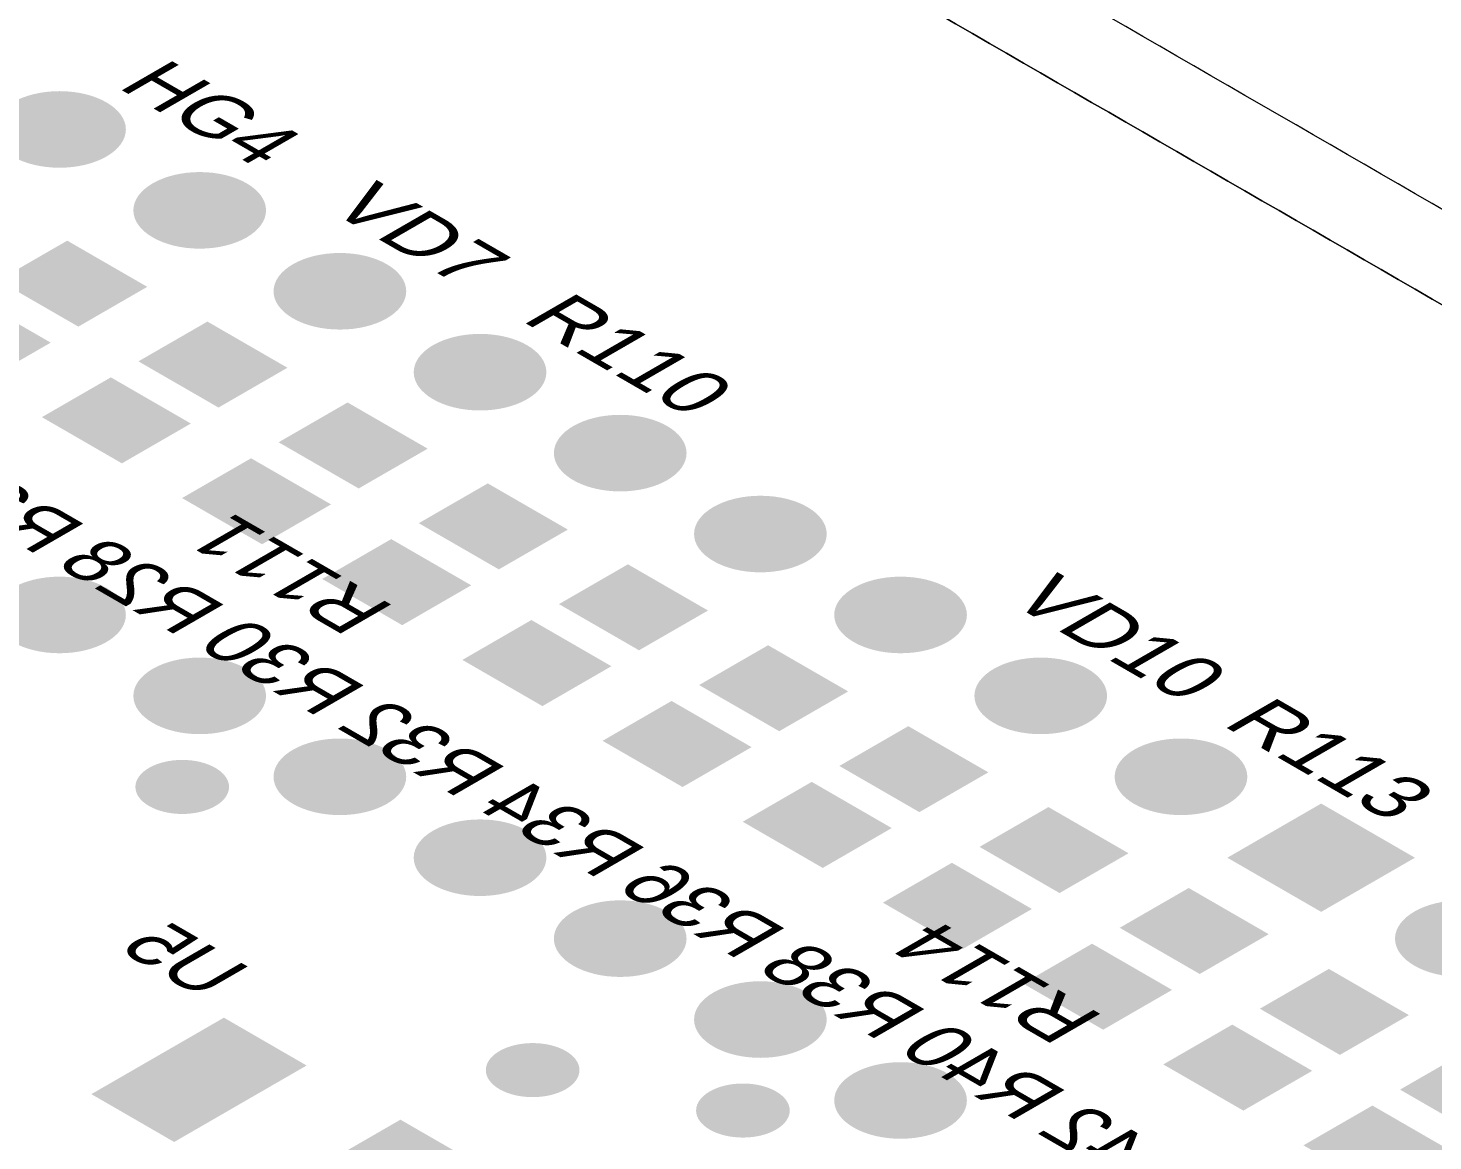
# Model space of a CAD drawing. Header units: millimetres. Extents: x -6 to 177, y -65 to 42.
# Drawn here: x 84.73 to 102.73, y 8.7 to 22.96 of the extents above; entities that cross this region are included whole.
import ezdxf

# ---------------------------------------------------------------- set-up
doc = ezdxf.new("R2010")
doc.units = ezdxf.units.MM
for name, color, linetype, true_color in [('Bottom Layer- Bottom', 7, 'Continuous', 0xffffff), ('Bottom Overlay- Bot Silk', 7, 'Continuous', 0xffffff), ('Bottom Paste- Bot Paste', 7, 'Continuous', 0xffffff), ('Bottom Solder- Bot Mask', 7, 'Continuous', 0xffffff), ('Multi-Layer', 7, 'Continuous', 0xffffff), ('Pad Holes', 7, 'Continuous', 0xffffff), ('Top Layer- Top', 7, 'Continuous', 0xffffff), ('Top Overlay- Top Silk', 7, 'Continuous', 0xffffff), ('Top Paste- Top Paste', 7, 'Continuous', 0xffffff), ('Top Solder- Top Mask', 7, 'Continuous', 0xffffff), ('Via Holes', 7, 'Continuous', 0xffffff)]:
    doc.layers.add(name, color=color, linetype=linetype, true_color=true_color)
doc.styles.add('Arial', font='')
doc.styles.get('Arial').set_extended_font_data('Arial')

# ---------------------------------------------------------------- blocks, each defined once
blk = doc.blocks.new('RES_0805_2012_B_161')
at = {"layer": 'Bottom Layer- Bottom', "linetype": 'Continuous', "lineweight": 18}
for points in [[(85.373, 19.173), (84.418, 19.725), (85.231, 20.194), (86.186, 19.643)], [(84.135, 18.459), (83.181, 19.01), (83.994, 19.48), (84.948, 18.928)]]:
    blk.add_hatch(color=7, dxfattribs=at).paths.add_polyline_path(points, flags=0)
at = {"layer": 'Bottom Paste- Bot Paste', "linetype": 'Continuous', "lineweight": 18}
for points in [[(85.373, 19.173), (84.418, 19.725), (85.231, 20.194), (86.186, 19.643)], [(84.135, 18.459), (83.181, 19.01), (83.994, 19.48), (84.948, 18.928)]]:
    blk.add_hatch(color=7, dxfattribs=at).paths.add_polyline_path(points, flags=0)
at = {"layer": 'Bottom Solder- Bot Mask', "linetype": 'Continuous', "lineweight": 18}
for points in [[(85.373, 19.133), (84.347, 19.725), (85.231, 20.235), (86.256, 19.643)], [(84.135, 18.418), (83.11, 19.01), (83.994, 19.52), (85.019, 18.928)]]:
    blk.add_hatch(color=7, dxfattribs=at).paths.add_polyline_path(points, flags=0)
blk = doc.blocks.new('RES_0805_2012_B_160')
at = {"layer": 'Bottom Layer- Bottom', "linetype": 'Continuous', "lineweight": 18}
for points in [[(90.761, 16.063), (89.806, 16.614), (90.619, 17.083), (91.574, 16.532)], [(89.523, 15.348), (88.569, 15.899), (89.382, 16.369), (90.336, 15.818)]]:
    blk.add_hatch(color=7, dxfattribs=at).paths.add_polyline_path(points, flags=0)
at = {"layer": 'Bottom Paste- Bot Paste', "linetype": 'Continuous', "lineweight": 18}
for points in [[(90.761, 16.063), (89.806, 16.614), (90.619, 17.083), (91.574, 16.532)], [(89.523, 15.348), (88.569, 15.899), (89.382, 16.369), (90.336, 15.818)]]:
    blk.add_hatch(color=7, dxfattribs=at).paths.add_polyline_path(points, flags=0)
at = {"layer": 'Bottom Solder- Bot Mask', "linetype": 'Continuous', "lineweight": 18}
for points in [[(90.761, 16.022), (89.735, 16.614), (90.619, 17.124), (91.645, 16.532)], [(89.523, 15.307), (88.498, 15.899), (89.382, 16.41), (90.407, 15.818)]]:
    blk.add_hatch(color=7, dxfattribs=at).paths.add_polyline_path(points, flags=0)
blk = doc.blocks.new('RES_0805_2012_B_159')
at = {"layer": 'Bottom Layer- Bottom', "linetype": 'Continuous', "lineweight": 18}
for points in [[(96.149, 12.952), (95.194, 13.503), (96.007, 13.972), (96.962, 13.421)], [(94.911, 12.237), (93.957, 12.788), (94.77, 13.258), (95.725, 12.707)]]:
    blk.add_hatch(color=7, dxfattribs=at).paths.add_polyline_path(points, flags=0)
at = {"layer": 'Bottom Paste- Bot Paste', "linetype": 'Continuous', "lineweight": 18}
for points in [[(96.149, 12.952), (95.194, 13.503), (96.007, 13.972), (96.962, 13.421)], [(94.911, 12.237), (93.957, 12.788), (94.77, 13.258), (95.725, 12.707)]]:
    blk.add_hatch(color=7, dxfattribs=at).paths.add_polyline_path(points, flags=0)
at = {"layer": 'Bottom Solder- Bot Mask', "linetype": 'Continuous', "lineweight": 18}
for points in [[(96.149, 12.911), (95.124, 13.503), (96.007, 14.013), (97.033, 13.421)], [(94.911, 12.196), (93.886, 12.788), (94.77, 13.299), (95.795, 12.707)]]:
    blk.add_hatch(color=7, dxfattribs=at).paths.add_polyline_path(points, flags=0)
blk = doc.blocks.new('RES_0805_2012_B_158')
at = {"layer": 'Bottom Layer- Bottom', "linetype": 'Continuous', "lineweight": 18}
for points in [[(103.333, 8.804), (102.378, 9.355), (103.192, 9.824), (104.146, 9.273)], [(102.096, 8.089), (101.141, 8.641), (101.954, 9.11), (102.909, 8.559)]]:
    blk.add_hatch(color=7, dxfattribs=at).paths.add_polyline_path(points, flags=0)
at = {"layer": 'Bottom Paste- Bot Paste', "linetype": 'Continuous', "lineweight": 18}
for points in [[(103.333, 8.804), (102.378, 9.355), (103.192, 9.824), (104.146, 9.273)], [(102.096, 8.089), (101.141, 8.641), (101.954, 9.11), (102.909, 8.559)]]:
    blk.add_hatch(color=7, dxfattribs=at).paths.add_polyline_path(points, flags=0)
at = {"layer": 'Bottom Solder- Bot Mask', "linetype": 'Continuous', "lineweight": 18}
for points in [[(103.333, 8.763), (102.308, 9.355), (103.192, 9.865), (104.217, 9.273)], [(102.096, 8.049), (101.07, 8.641), (101.954, 9.151), (102.979, 8.559)]]:
    blk.add_hatch(color=7, dxfattribs=at).paths.add_polyline_path(points, flags=0)
blk = doc.blocks.new('RES_0805_2012_B_157')
at = {"layer": 'Bottom Layer- Bottom', "linetype": 'Continuous', "lineweight": 18}
for points in [[(101.537, 9.841), (100.582, 10.392), (101.396, 10.861), (102.35, 10.31)], [(100.3, 9.126), (99.345, 9.678), (100.158, 10.147), (101.113, 9.596)]]:
    blk.add_hatch(color=7, dxfattribs=at).paths.add_polyline_path(points, flags=0)
at = {"layer": 'Bottom Paste- Bot Paste', "linetype": 'Continuous', "lineweight": 18}
for points in [[(101.537, 9.841), (100.582, 10.392), (101.396, 10.861), (102.35, 10.31)], [(100.3, 9.126), (99.345, 9.678), (100.158, 10.147), (101.113, 9.596)]]:
    blk.add_hatch(color=7, dxfattribs=at).paths.add_polyline_path(points, flags=0)
at = {"layer": 'Bottom Solder- Bot Mask', "linetype": 'Continuous', "lineweight": 18}
for points in [[(101.537, 9.8), (100.512, 10.392), (101.396, 10.902), (102.421, 10.31)], [(100.3, 9.086), (99.274, 9.678), (100.158, 10.188), (101.183, 9.596)]]:
    blk.add_hatch(color=7, dxfattribs=at).paths.add_polyline_path(points, flags=0)
blk = doc.blocks.new('RES_0805_2012_B_156')
at = {"layer": 'Bottom Layer- Bottom', "linetype": 'Continuous', "lineweight": 18}
for points in [[(92.557, 15.026), (91.602, 15.577), (92.415, 16.046), (93.37, 15.495)], [(91.319, 14.311), (90.365, 14.862), (91.178, 15.332), (92.132, 14.781)]]:
    blk.add_hatch(color=7, dxfattribs=at).paths.add_polyline_path(points, flags=0)
at = {"layer": 'Bottom Paste- Bot Paste', "linetype": 'Continuous', "lineweight": 18}
for points in [[(92.557, 15.026), (91.602, 15.577), (92.415, 16.046), (93.37, 15.495)], [(91.319, 14.311), (90.365, 14.862), (91.178, 15.332), (92.132, 14.781)]]:
    blk.add_hatch(color=7, dxfattribs=at).paths.add_polyline_path(points, flags=0)
at = {"layer": 'Bottom Solder- Bot Mask', "linetype": 'Continuous', "lineweight": 18}
for points in [[(92.557, 14.985), (91.531, 15.577), (92.415, 16.087), (93.441, 15.495)], [(91.319, 14.27), (90.294, 14.862), (91.178, 15.373), (92.203, 14.781)]]:
    blk.add_hatch(color=7, dxfattribs=at).paths.add_polyline_path(points, flags=0)
blk = doc.blocks.new('RES_0805_2012_B_155')
at = {"layer": 'Bottom Layer- Bottom', "linetype": 'Continuous', "lineweight": 18}
for points in [[(87.169, 18.136), (86.214, 18.688), (87.027, 19.157), (87.982, 18.606)], [(85.931, 17.422), (84.977, 17.973), (85.79, 18.443), (86.744, 17.891)]]:
    blk.add_hatch(color=7, dxfattribs=at).paths.add_polyline_path(points, flags=0)
at = {"layer": 'Bottom Paste- Bot Paste', "linetype": 'Continuous', "lineweight": 18}
for points in [[(87.169, 18.136), (86.214, 18.688), (87.027, 19.157), (87.982, 18.606)], [(85.931, 17.422), (84.977, 17.973), (85.79, 18.443), (86.744, 17.891)]]:
    blk.add_hatch(color=7, dxfattribs=at).paths.add_polyline_path(points, flags=0)
at = {"layer": 'Bottom Solder- Bot Mask', "linetype": 'Continuous', "lineweight": 18}
for points in [[(87.169, 18.096), (86.143, 18.688), (87.027, 19.198), (88.052, 18.606)], [(85.931, 17.381), (84.906, 17.973), (85.79, 18.483), (86.815, 17.891)]]:
    blk.add_hatch(color=7, dxfattribs=at).paths.add_polyline_path(points, flags=0)
blk = doc.blocks.new('RES_0805_2012_B_154')
at = {"layer": 'Bottom Layer- Bottom', "linetype": 'Continuous', "lineweight": 18}
for points in [[(97.945, 11.915), (96.99, 12.466), (97.803, 12.935), (98.758, 12.384)], [(96.707, 11.2), (95.753, 11.751), (96.566, 12.221), (97.521, 11.67)]]:
    blk.add_hatch(color=7, dxfattribs=at).paths.add_polyline_path(points, flags=0)
at = {"layer": 'Bottom Paste- Bot Paste', "linetype": 'Continuous', "lineweight": 18}
for points in [[(97.945, 11.915), (96.99, 12.466), (97.803, 12.935), (98.758, 12.384)], [(96.707, 11.2), (95.753, 11.751), (96.566, 12.221), (97.521, 11.67)]]:
    blk.add_hatch(color=7, dxfattribs=at).paths.add_polyline_path(points, flags=0)
at = {"layer": 'Bottom Solder- Bot Mask', "linetype": 'Continuous', "lineweight": 18}
for points in [[(97.945, 11.874), (96.92, 12.466), (97.803, 12.976), (98.829, 12.384)], [(96.707, 11.159), (95.682, 11.751), (96.566, 12.262), (97.591, 11.67)]]:
    blk.add_hatch(color=7, dxfattribs=at).paths.add_polyline_path(points, flags=0)
blk = doc.blocks.new('RES_0805_2012_B_297')
at = {"layer": 'Bottom Layer- Bottom', "linetype": 'Continuous', "lineweight": 18}
for points in [[(88.965, 17.099), (88.01, 17.651), (88.823, 18.12), (89.778, 17.569)], [(87.727, 16.385), (86.773, 16.936), (87.586, 17.406), (88.54, 16.855)]]:
    blk.add_hatch(color=7, dxfattribs=at).paths.add_polyline_path(points, flags=0)
at = {"layer": 'Bottom Paste- Bot Paste', "linetype": 'Continuous', "lineweight": 18}
for points in [[(88.965, 17.099), (88.01, 17.651), (88.823, 18.12), (89.778, 17.569)], [(87.727, 16.385), (86.773, 16.936), (87.586, 17.406), (88.54, 16.855)]]:
    blk.add_hatch(color=7, dxfattribs=at).paths.add_polyline_path(points, flags=0)
at = {"layer": 'Bottom Solder- Bot Mask', "linetype": 'Continuous', "lineweight": 18}
for points in [[(88.965, 17.059), (87.939, 17.651), (88.823, 18.161), (89.849, 17.569)], [(87.727, 16.344), (86.702, 16.936), (87.586, 17.446), (88.611, 16.855)]]:
    blk.add_hatch(color=7, dxfattribs=at).paths.add_polyline_path(points, flags=0)
blk = doc.blocks.new('RES_0805_2012_B_294')
at = {"layer": 'Bottom Layer- Bottom', "linetype": 'Continuous', "lineweight": 18}
for points in [[(94.353, 13.989), (93.398, 14.54), (94.211, 15.009), (95.166, 14.458)], [(93.115, 13.274), (92.161, 13.825), (92.974, 14.295), (93.929, 13.744)]]:
    blk.add_hatch(color=7, dxfattribs=at).paths.add_polyline_path(points, flags=0)
at = {"layer": 'Bottom Paste- Bot Paste', "linetype": 'Continuous', "lineweight": 18}
for points in [[(94.353, 13.989), (93.398, 14.54), (94.211, 15.009), (95.166, 14.458)], [(93.115, 13.274), (92.161, 13.825), (92.974, 14.295), (93.929, 13.744)]]:
    blk.add_hatch(color=7, dxfattribs=at).paths.add_polyline_path(points, flags=0)
at = {"layer": 'Bottom Solder- Bot Mask', "linetype": 'Continuous', "lineweight": 18}
for points in [[(94.353, 13.948), (93.327, 14.54), (94.211, 15.05), (95.237, 14.458)], [(93.115, 13.233), (92.09, 13.825), (92.974, 14.336), (93.999, 13.744)]]:
    blk.add_hatch(color=7, dxfattribs=at).paths.add_polyline_path(points, flags=0)
blk = doc.blocks.new('RES_0805_2012_B_291')
at = {"layer": 'Bottom Layer- Bottom', "linetype": 'Continuous', "lineweight": 18}
for points in [[(99.741, 10.878), (98.786, 11.429), (99.6, 11.898), (100.554, 11.347)], [(98.504, 10.163), (97.549, 10.714), (98.362, 11.184), (99.317, 10.633)]]:
    blk.add_hatch(color=7, dxfattribs=at).paths.add_polyline_path(points, flags=0)
at = {"layer": 'Bottom Paste- Bot Paste', "linetype": 'Continuous', "lineweight": 18}
for points in [[(99.741, 10.878), (98.786, 11.429), (99.6, 11.898), (100.554, 11.347)], [(98.504, 10.163), (97.549, 10.714), (98.362, 11.184), (99.317, 10.633)]]:
    blk.add_hatch(color=7, dxfattribs=at).paths.add_polyline_path(points, flags=0)
at = {"layer": 'Bottom Solder- Bot Mask', "linetype": 'Continuous', "lineweight": 18}
for points in [[(99.741, 10.837), (98.716, 11.429), (99.6, 11.939), (100.625, 11.347)], [(98.504, 10.123), (97.478, 10.714), (98.362, 11.225), (99.387, 10.633)]]:
    blk.add_hatch(color=7, dxfattribs=at).paths.add_polyline_path(points, flags=0)
blk = doc.blocks.new('LED3528_49')
at = {"layer": 'Top Layer- Top', "linetype": 'Continuous', "lineweight": 18}
for points in [[(88.227, 9.664), (86.601, 8.725), (85.611, 9.297), (87.238, 10.236)], [(87.874, 7.99), (89.5, 8.929), (90.49, 8.358), (88.864, 7.419)]]:
    blk.add_hatch(color=7, dxfattribs=at).paths.add_polyline_path(points, flags=0)
at = {"layer": 'Top Paste- Top Paste', "linetype": 'Continuous', "lineweight": 18}
for points in [[(88.227, 9.664), (86.601, 8.725), (85.611, 9.297), (87.238, 10.236)], [(87.874, 7.99), (89.5, 8.929), (90.49, 8.358), (88.864, 7.419)]]:
    blk.add_hatch(color=7, dxfattribs=at).paths.add_polyline_path(points, flags=0)
at = {"layer": 'Top Solder- Top Mask', "linetype": 'Continuous', "lineweight": 18}
for points in [[(88.298, 9.664), (86.601, 8.684), (85.54, 9.297), (87.238, 10.277)], [(87.803, 7.99), (89.5, 8.97), (90.561, 8.358), (88.864, 7.378)]]:
    blk.add_hatch(color=7, dxfattribs=at).paths.add_polyline_path(points, flags=0)
blk = doc.blocks.new('DC_10_22')
at = {"layer": 'Bottom Layer- Bottom', "linetype": 'Continuous', "lineweight": 18}
h = blk.add_hatch(color=7, dxfattribs=at)
edge = h.paths.add_edge_path(flags=0)
edge.add_ellipse((85.132, 21.66), major_axis=(-0.8, 0), ratio=0.57735, start_angle=0, end_angle=360)
h = blk.add_hatch(color=7, dxfattribs=at)
edge = h.paths.add_edge_path(flags=0)
edge.add_ellipse((86.928, 20.623), major_axis=(-0.8, 0), ratio=0.57735, start_angle=0, end_angle=360)
h = blk.add_hatch(color=7, dxfattribs=at)
edge = h.paths.add_edge_path(flags=0)
edge.add_ellipse((88.724, 19.586), major_axis=(-0.8, 0), ratio=0.57735, start_angle=0, end_angle=360)
h = blk.add_hatch(color=7, dxfattribs=at)
edge = h.paths.add_edge_path(flags=0)
edge.add_ellipse((90.52, 18.549), major_axis=(-0.8, 0), ratio=0.57735, start_angle=0, end_angle=360)
h = blk.add_hatch(color=7, dxfattribs=at)
edge = h.paths.add_edge_path(flags=0)
edge.add_ellipse((92.316, 17.512), major_axis=(-0.8, 0), ratio=0.57735, start_angle=0, end_angle=360)
h = blk.add_hatch(color=7, dxfattribs=at)
edge = h.paths.add_edge_path(flags=0)
edge.add_ellipse((94.112, 16.475), major_axis=(-0.8, 0), ratio=0.57735, start_angle=0, end_angle=360)
h = blk.add_hatch(color=7, dxfattribs=at)
edge = h.paths.add_edge_path(flags=0)
edge.add_ellipse((85.132, 15.438), major_axis=(-0.8, 0), ratio=0.57735, start_angle=0, end_angle=360)
h = blk.add_hatch(color=7, dxfattribs=at)
edge = h.paths.add_edge_path(flags=0)
edge.add_ellipse((95.908, 15.438), major_axis=(-0.8, 0), ratio=0.57735, start_angle=0, end_angle=360)
h = blk.add_hatch(color=7, dxfattribs=at)
edge = h.paths.add_edge_path(flags=0)
edge.add_ellipse((86.928, 14.401), major_axis=(-0.8, 0), ratio=0.57735, start_angle=0, end_angle=360)
h = blk.add_hatch(color=7, dxfattribs=at)
edge = h.paths.add_edge_path(flags=0)
edge.add_ellipse((97.704, 14.401), major_axis=(-0.8, 0), ratio=0.57735, start_angle=0, end_angle=360)
h = blk.add_hatch(color=7, dxfattribs=at)
edge = h.paths.add_edge_path(flags=0)
edge.add_ellipse((88.724, 13.364), major_axis=(-0.8, 0), ratio=0.57735, start_angle=0, end_angle=360)
h = blk.add_hatch(color=7, dxfattribs=at)
edge = h.paths.add_edge_path(flags=0)
edge.add_ellipse((99.501, 13.364), major_axis=(-0.8, 0), ratio=0.57735, start_angle=0, end_angle=360)
blk.add_hatch(color=7, dxfattribs=at).paths.add_polyline_path([(101.297, 11.674), (100.165, 12.327), (101.297, 12.98), (102.428, 12.327)], flags=0)
h = blk.add_hatch(color=7, dxfattribs=at)
edge = h.paths.add_edge_path(flags=0)
edge.add_ellipse((90.52, 12.327), major_axis=(-0.8, 0), ratio=0.57735, start_angle=0, end_angle=360)
h = blk.add_hatch(color=7, dxfattribs=at)
edge = h.paths.add_edge_path(flags=0)
edge.add_ellipse((92.316, 11.29), major_axis=(-0.8, 0), ratio=0.57735, start_angle=0, end_angle=360)
h = blk.add_hatch(color=7, dxfattribs=at)
edge = h.paths.add_edge_path(flags=0)
edge.add_ellipse((94.112, 10.253), major_axis=(-0.8, 0), ratio=0.57735, start_angle=0, end_angle=360)
h = blk.add_hatch(color=7, dxfattribs=at)
edge = h.paths.add_edge_path(flags=0)
edge.add_ellipse((95.908, 9.216), major_axis=(-0.8, 0), ratio=0.57735, start_angle=0, end_angle=360)
at = {"layer": 'Bottom Solder- Bot Mask', "linetype": 'Continuous', "lineweight": 18}
h = blk.add_hatch(color=7, dxfattribs=at)
edge = h.paths.add_edge_path(flags=0)
edge.add_ellipse((85.132, 21.66), major_axis=(-0.85, 0), ratio=0.57735, start_angle=0, end_angle=360)
h = blk.add_hatch(color=7, dxfattribs=at)
edge = h.paths.add_edge_path(flags=0)
edge.add_ellipse((86.928, 20.623), major_axis=(-0.85, 0), ratio=0.57735, start_angle=0, end_angle=360)
h = blk.add_hatch(color=7, dxfattribs=at)
edge = h.paths.add_edge_path(flags=0)
edge.add_ellipse((88.724, 19.586), major_axis=(-0.85, 0), ratio=0.57735, start_angle=0, end_angle=360)
h = blk.add_hatch(color=7, dxfattribs=at)
edge = h.paths.add_edge_path(flags=0)
edge.add_ellipse((90.52, 18.549), major_axis=(-0.85, 0), ratio=0.57735, start_angle=0, end_angle=360)
h = blk.add_hatch(color=7, dxfattribs=at)
edge = h.paths.add_edge_path(flags=0)
edge.add_ellipse((92.316, 17.512), major_axis=(-0.85, 0), ratio=0.57735, start_angle=0, end_angle=360)
h = blk.add_hatch(color=7, dxfattribs=at)
edge = h.paths.add_edge_path(flags=0)
edge.add_ellipse((94.112, 16.475), major_axis=(-0.85, 0), ratio=0.57735, start_angle=0, end_angle=360)
h = blk.add_hatch(color=7, dxfattribs=at)
edge = h.paths.add_edge_path(flags=0)
edge.add_ellipse((85.132, 15.438), major_axis=(-0.85, 0), ratio=0.57735, start_angle=0, end_angle=360)
h = blk.add_hatch(color=7, dxfattribs=at)
edge = h.paths.add_edge_path(flags=0)
edge.add_ellipse((95.908, 15.438), major_axis=(-0.85, 0), ratio=0.57735, start_angle=0, end_angle=360)
h = blk.add_hatch(color=7, dxfattribs=at)
edge = h.paths.add_edge_path(flags=0)
edge.add_ellipse((86.928, 14.401), major_axis=(-0.85, 0), ratio=0.57735, start_angle=0, end_angle=360)
h = blk.add_hatch(color=7, dxfattribs=at)
edge = h.paths.add_edge_path(flags=0)
edge.add_ellipse((97.704, 14.401), major_axis=(-0.85, 0), ratio=0.57735, start_angle=0, end_angle=360)
h = blk.add_hatch(color=7, dxfattribs=at)
edge = h.paths.add_edge_path(flags=0)
edge.add_ellipse((88.724, 13.364), major_axis=(-0.85, 0), ratio=0.57735, start_angle=0, end_angle=360)
h = blk.add_hatch(color=7, dxfattribs=at)
edge = h.paths.add_edge_path(flags=0)
edge.add_ellipse((99.501, 13.364), major_axis=(-0.85, 0), ratio=0.57735, start_angle=0, end_angle=360)
blk.add_hatch(color=7, dxfattribs=at).paths.add_polyline_path([(101.297, 11.633), (100.095, 12.327), (101.297, 13.021), (102.499, 12.327)], flags=0)
h = blk.add_hatch(color=7, dxfattribs=at)
edge = h.paths.add_edge_path(flags=0)
edge.add_ellipse((90.52, 12.327), major_axis=(-0.85, 0), ratio=0.57735, start_angle=0, end_angle=360)
h = blk.add_hatch(color=7, dxfattribs=at)
edge = h.paths.add_edge_path(flags=0)
edge.add_ellipse((92.316, 11.29), major_axis=(-0.85, 0), ratio=0.57735, start_angle=0, end_angle=360)
h = blk.add_hatch(color=7, dxfattribs=at)
edge = h.paths.add_edge_path(flags=0)
edge.add_ellipse((94.112, 10.253), major_axis=(-0.85, 0), ratio=0.57735, start_angle=0, end_angle=360)
h = blk.add_hatch(color=7, dxfattribs=at)
edge = h.paths.add_edge_path(flags=0)
edge.add_ellipse((95.908, 9.216), major_axis=(-0.85, 0), ratio=0.57735, start_angle=0, end_angle=360)
at = {"layer": 'Multi-Layer', "linetype": 'Continuous', "lineweight": 18}
h = blk.add_hatch(color=9, dxfattribs=at)
edge = h.paths.add_edge_path(flags=0)
edge.add_ellipse((85.132, 21.66), major_axis=(-0.8, 0), ratio=0.57735, start_angle=0, end_angle=360)
h = blk.add_hatch(color=9, dxfattribs=at)
edge = h.paths.add_edge_path(flags=0)
edge.add_ellipse((86.928, 20.623), major_axis=(-0.8, 0), ratio=0.57735, start_angle=0, end_angle=360)
h = blk.add_hatch(color=9, dxfattribs=at)
edge = h.paths.add_edge_path(flags=0)
edge.add_ellipse((88.724, 19.586), major_axis=(-0.8, 0), ratio=0.57735, start_angle=0, end_angle=360)
h = blk.add_hatch(color=9, dxfattribs=at)
edge = h.paths.add_edge_path(flags=0)
edge.add_ellipse((90.52, 18.549), major_axis=(-0.8, 0), ratio=0.57735, start_angle=0, end_angle=360)
h = blk.add_hatch(color=9, dxfattribs=at)
edge = h.paths.add_edge_path(flags=0)
edge.add_ellipse((92.316, 17.512), major_axis=(-0.8, 0), ratio=0.57735, start_angle=0, end_angle=360)
h = blk.add_hatch(color=9, dxfattribs=at)
edge = h.paths.add_edge_path(flags=0)
edge.add_ellipse((94.112, 16.475), major_axis=(-0.8, 0), ratio=0.57735, start_angle=0, end_angle=360)
h = blk.add_hatch(color=9, dxfattribs=at)
edge = h.paths.add_edge_path(flags=0)
edge.add_ellipse((85.132, 15.438), major_axis=(-0.8, 0), ratio=0.57735, start_angle=0, end_angle=360)
h = blk.add_hatch(color=9, dxfattribs=at)
edge = h.paths.add_edge_path(flags=0)
edge.add_ellipse((95.908, 15.438), major_axis=(-0.8, 0), ratio=0.57735, start_angle=0, end_angle=360)
h = blk.add_hatch(color=9, dxfattribs=at)
edge = h.paths.add_edge_path(flags=0)
edge.add_ellipse((86.928, 14.401), major_axis=(-0.8, 0), ratio=0.57735, start_angle=0, end_angle=360)
h = blk.add_hatch(color=9, dxfattribs=at)
edge = h.paths.add_edge_path(flags=0)
edge.add_ellipse((97.704, 14.401), major_axis=(-0.8, 0), ratio=0.57735, start_angle=0, end_angle=360)
h = blk.add_hatch(color=9, dxfattribs=at)
edge = h.paths.add_edge_path(flags=0)
edge.add_ellipse((88.724, 13.364), major_axis=(-0.8, 0), ratio=0.57735, start_angle=0, end_angle=360)
h = blk.add_hatch(color=9, dxfattribs=at)
edge = h.paths.add_edge_path(flags=0)
edge.add_ellipse((99.501, 13.364), major_axis=(-0.8, 0), ratio=0.57735, start_angle=0, end_angle=360)
blk.add_hatch(color=9, dxfattribs=at).paths.add_polyline_path([(101.297, 11.674), (100.165, 12.327), (101.297, 12.98), (102.428, 12.327)], flags=0)
h = blk.add_hatch(color=9, dxfattribs=at)
edge = h.paths.add_edge_path(flags=0)
edge.add_ellipse((90.52, 12.327), major_axis=(-0.8, 0), ratio=0.57735, start_angle=0, end_angle=360)
h = blk.add_hatch(color=9, dxfattribs=at)
edge = h.paths.add_edge_path(flags=0)
edge.add_ellipse((92.316, 11.29), major_axis=(-0.8, 0), ratio=0.57735, start_angle=0, end_angle=360)
h = blk.add_hatch(color=9, dxfattribs=at)
edge = h.paths.add_edge_path(flags=0)
edge.add_ellipse((94.112, 10.253), major_axis=(-0.8, 0), ratio=0.57735, start_angle=0, end_angle=360)
h = blk.add_hatch(color=9, dxfattribs=at)
edge = h.paths.add_edge_path(flags=0)
edge.add_ellipse((95.908, 9.216), major_axis=(-0.8, 0), ratio=0.57735, start_angle=0, end_angle=360)
at = {"layer": 'Pad Holes', "linetype": 'Continuous', "lineweight": 18}
h = blk.add_hatch(color=7, dxfattribs=at)
edge = h.paths.add_edge_path(flags=0)
edge.add_ellipse((85.132, 21.66), major_axis=(-0.4, 0), ratio=0.57735, start_angle=0, end_angle=360)
h = blk.add_hatch(color=7, dxfattribs=at)
edge = h.paths.add_edge_path(flags=0)
edge.add_ellipse((86.928, 20.623), major_axis=(-0.4, 0), ratio=0.57735, start_angle=0, end_angle=360)
h = blk.add_hatch(color=7, dxfattribs=at)
edge = h.paths.add_edge_path(flags=0)
edge.add_ellipse((88.724, 19.586), major_axis=(-0.4, 0), ratio=0.57735, start_angle=0, end_angle=360)
h = blk.add_hatch(color=7, dxfattribs=at)
edge = h.paths.add_edge_path(flags=0)
edge.add_ellipse((90.52, 18.549), major_axis=(-0.4, 0), ratio=0.57735, start_angle=0, end_angle=360)
h = blk.add_hatch(color=7, dxfattribs=at)
edge = h.paths.add_edge_path(flags=0)
edge.add_ellipse((92.316, 17.512), major_axis=(-0.4, 0), ratio=0.57735, start_angle=0, end_angle=360)
h = blk.add_hatch(color=7, dxfattribs=at)
edge = h.paths.add_edge_path(flags=0)
edge.add_ellipse((94.112, 16.475), major_axis=(-0.4, 0), ratio=0.57735, start_angle=0, end_angle=360)
h = blk.add_hatch(color=7, dxfattribs=at)
edge = h.paths.add_edge_path(flags=0)
edge.add_ellipse((85.132, 15.438), major_axis=(-0.4, 0), ratio=0.57735, start_angle=0, end_angle=360)
h = blk.add_hatch(color=7, dxfattribs=at)
edge = h.paths.add_edge_path(flags=0)
edge.add_ellipse((95.908, 15.438), major_axis=(-0.4, 0), ratio=0.57735, start_angle=0, end_angle=360)
h = blk.add_hatch(color=7, dxfattribs=at)
edge = h.paths.add_edge_path(flags=0)
edge.add_ellipse((86.928, 14.401), major_axis=(-0.4, 0), ratio=0.57735, start_angle=0, end_angle=360)
h = blk.add_hatch(color=7, dxfattribs=at)
edge = h.paths.add_edge_path(flags=0)
edge.add_ellipse((97.704, 14.401), major_axis=(-0.4, 0), ratio=0.57735, start_angle=0, end_angle=360)
h = blk.add_hatch(color=7, dxfattribs=at)
edge = h.paths.add_edge_path(flags=0)
edge.add_ellipse((88.724, 13.364), major_axis=(-0.4, 0), ratio=0.57735, start_angle=0, end_angle=360)
h = blk.add_hatch(color=7, dxfattribs=at)
edge = h.paths.add_edge_path(flags=0)
edge.add_ellipse((99.501, 13.364), major_axis=(-0.4, 0), ratio=0.57735, start_angle=0, end_angle=360)
h = blk.add_hatch(color=7, dxfattribs=at)
edge = h.paths.add_edge_path(flags=0)
edge.add_ellipse((90.52, 12.327), major_axis=(-0.4, 0), ratio=0.57735, start_angle=0, end_angle=360)
h = blk.add_hatch(color=7, dxfattribs=at)
edge = h.paths.add_edge_path(flags=0)
edge.add_ellipse((101.297, 12.327), major_axis=(-0.4, 0), ratio=0.57735, start_angle=0, end_angle=360)
h = blk.add_hatch(color=7, dxfattribs=at)
edge = h.paths.add_edge_path(flags=0)
edge.add_ellipse((92.316, 11.29), major_axis=(-0.4, 0), ratio=0.57735, start_angle=0, end_angle=360)
h = blk.add_hatch(color=7, dxfattribs=at)
edge = h.paths.add_edge_path(flags=0)
edge.add_ellipse((94.112, 10.253), major_axis=(-0.4, 0), ratio=0.57735, start_angle=0, end_angle=360)
h = blk.add_hatch(color=7, dxfattribs=at)
edge = h.paths.add_edge_path(flags=0)
edge.add_ellipse((95.908, 9.216), major_axis=(-0.4, 0), ratio=0.57735, start_angle=0, end_angle=360)
at = {"layer": 'Top Layer- Top', "linetype": 'Continuous', "lineweight": 18}
h = blk.add_hatch(color=7, dxfattribs=at)
edge = h.paths.add_edge_path(flags=0)
edge.add_ellipse((85.132, 21.66), major_axis=(-0.8, 0), ratio=0.57735, start_angle=0, end_angle=360)
h = blk.add_hatch(color=7, dxfattribs=at)
edge = h.paths.add_edge_path(flags=0)
edge.add_ellipse((86.928, 20.623), major_axis=(-0.8, 0), ratio=0.57735, start_angle=0, end_angle=360)
h = blk.add_hatch(color=7, dxfattribs=at)
edge = h.paths.add_edge_path(flags=0)
edge.add_ellipse((88.724, 19.586), major_axis=(-0.8, 0), ratio=0.57735, start_angle=0, end_angle=360)
h = blk.add_hatch(color=7, dxfattribs=at)
edge = h.paths.add_edge_path(flags=0)
edge.add_ellipse((90.52, 18.549), major_axis=(-0.8, 0), ratio=0.57735, start_angle=0, end_angle=360)
h = blk.add_hatch(color=7, dxfattribs=at)
edge = h.paths.add_edge_path(flags=0)
edge.add_ellipse((92.316, 17.512), major_axis=(-0.8, 0), ratio=0.57735, start_angle=0, end_angle=360)
h = blk.add_hatch(color=7, dxfattribs=at)
edge = h.paths.add_edge_path(flags=0)
edge.add_ellipse((94.112, 16.475), major_axis=(-0.8, 0), ratio=0.57735, start_angle=0, end_angle=360)
h = blk.add_hatch(color=7, dxfattribs=at)
edge = h.paths.add_edge_path(flags=0)
edge.add_ellipse((85.132, 15.438), major_axis=(-0.8, 0), ratio=0.57735, start_angle=0, end_angle=360)
h = blk.add_hatch(color=7, dxfattribs=at)
edge = h.paths.add_edge_path(flags=0)
edge.add_ellipse((95.908, 15.438), major_axis=(-0.8, 0), ratio=0.57735, start_angle=0, end_angle=360)
h = blk.add_hatch(color=7, dxfattribs=at)
edge = h.paths.add_edge_path(flags=0)
edge.add_ellipse((86.928, 14.401), major_axis=(-0.8, 0), ratio=0.57735, start_angle=0, end_angle=360)
h = blk.add_hatch(color=7, dxfattribs=at)
edge = h.paths.add_edge_path(flags=0)
edge.add_ellipse((97.704, 14.401), major_axis=(-0.8, 0), ratio=0.57735, start_angle=0, end_angle=360)
h = blk.add_hatch(color=7, dxfattribs=at)
edge = h.paths.add_edge_path(flags=0)
edge.add_ellipse((88.724, 13.364), major_axis=(-0.8, 0), ratio=0.57735, start_angle=0, end_angle=360)
h = blk.add_hatch(color=7, dxfattribs=at)
edge = h.paths.add_edge_path(flags=0)
edge.add_ellipse((99.501, 13.364), major_axis=(-0.8, 0), ratio=0.57735, start_angle=0, end_angle=360)
blk.add_hatch(color=7, dxfattribs=at).paths.add_polyline_path([(101.297, 11.674), (100.165, 12.327), (101.297, 12.98), (102.428, 12.327)], flags=0)
h = blk.add_hatch(color=7, dxfattribs=at)
edge = h.paths.add_edge_path(flags=0)
edge.add_ellipse((90.52, 12.327), major_axis=(-0.8, 0), ratio=0.57735, start_angle=0, end_angle=360)
h = blk.add_hatch(color=7, dxfattribs=at)
edge = h.paths.add_edge_path(flags=0)
edge.add_ellipse((92.316, 11.29), major_axis=(-0.8, 0), ratio=0.57735, start_angle=0, end_angle=360)
h = blk.add_hatch(color=7, dxfattribs=at)
edge = h.paths.add_edge_path(flags=0)
edge.add_ellipse((94.112, 10.253), major_axis=(-0.8, 0), ratio=0.57735, start_angle=0, end_angle=360)
h = blk.add_hatch(color=7, dxfattribs=at)
edge = h.paths.add_edge_path(flags=0)
edge.add_ellipse((95.908, 9.216), major_axis=(-0.8, 0), ratio=0.57735, start_angle=0, end_angle=360)
at = {"layer": 'Top Solder- Top Mask', "linetype": 'Continuous', "lineweight": 18}
h = blk.add_hatch(color=7, dxfattribs=at)
edge = h.paths.add_edge_path(flags=0)
edge.add_ellipse((85.132, 21.66), major_axis=(-0.85, 0), ratio=0.57735, start_angle=0, end_angle=360)
h = blk.add_hatch(color=7, dxfattribs=at)
edge = h.paths.add_edge_path(flags=0)
edge.add_ellipse((86.928, 20.623), major_axis=(-0.85, 0), ratio=0.57735, start_angle=0, end_angle=360)
h = blk.add_hatch(color=7, dxfattribs=at)
edge = h.paths.add_edge_path(flags=0)
edge.add_ellipse((88.724, 19.586), major_axis=(-0.85, 0), ratio=0.57735, start_angle=0, end_angle=360)
h = blk.add_hatch(color=7, dxfattribs=at)
edge = h.paths.add_edge_path(flags=0)
edge.add_ellipse((90.52, 18.549), major_axis=(-0.85, 0), ratio=0.57735, start_angle=0, end_angle=360)
h = blk.add_hatch(color=7, dxfattribs=at)
edge = h.paths.add_edge_path(flags=0)
edge.add_ellipse((92.316, 17.512), major_axis=(-0.85, 0), ratio=0.57735, start_angle=0, end_angle=360)
h = blk.add_hatch(color=7, dxfattribs=at)
edge = h.paths.add_edge_path(flags=0)
edge.add_ellipse((94.112, 16.475), major_axis=(-0.85, 0), ratio=0.57735, start_angle=0, end_angle=360)
h = blk.add_hatch(color=7, dxfattribs=at)
edge = h.paths.add_edge_path(flags=0)
edge.add_ellipse((85.132, 15.438), major_axis=(-0.85, 0), ratio=0.57735, start_angle=0, end_angle=360)
h = blk.add_hatch(color=7, dxfattribs=at)
edge = h.paths.add_edge_path(flags=0)
edge.add_ellipse((95.908, 15.438), major_axis=(-0.85, 0), ratio=0.57735, start_angle=0, end_angle=360)
h = blk.add_hatch(color=7, dxfattribs=at)
edge = h.paths.add_edge_path(flags=0)
edge.add_ellipse((86.928, 14.401), major_axis=(-0.85, 0), ratio=0.57735, start_angle=0, end_angle=360)
h = blk.add_hatch(color=7, dxfattribs=at)
edge = h.paths.add_edge_path(flags=0)
edge.add_ellipse((97.704, 14.401), major_axis=(-0.85, 0), ratio=0.57735, start_angle=0, end_angle=360)
h = blk.add_hatch(color=7, dxfattribs=at)
edge = h.paths.add_edge_path(flags=0)
edge.add_ellipse((88.724, 13.364), major_axis=(-0.85, 0), ratio=0.57735, start_angle=0, end_angle=360)
h = blk.add_hatch(color=7, dxfattribs=at)
edge = h.paths.add_edge_path(flags=0)
edge.add_ellipse((99.501, 13.364), major_axis=(-0.85, 0), ratio=0.57735, start_angle=0, end_angle=360)
blk.add_hatch(color=7, dxfattribs=at).paths.add_polyline_path([(101.297, 11.633), (100.095, 12.327), (101.297, 13.021), (102.499, 12.327)], flags=0)
h = blk.add_hatch(color=7, dxfattribs=at)
edge = h.paths.add_edge_path(flags=0)
edge.add_ellipse((90.52, 12.327), major_axis=(-0.85, 0), ratio=0.57735, start_angle=0, end_angle=360)
h = blk.add_hatch(color=7, dxfattribs=at)
edge = h.paths.add_edge_path(flags=0)
edge.add_ellipse((92.316, 11.29), major_axis=(-0.85, 0), ratio=0.57735, start_angle=0, end_angle=360)
h = blk.add_hatch(color=7, dxfattribs=at)
edge = h.paths.add_edge_path(flags=0)
edge.add_ellipse((94.112, 10.253), major_axis=(-0.85, 0), ratio=0.57735, start_angle=0, end_angle=360)
h = blk.add_hatch(color=7, dxfattribs=at)
edge = h.paths.add_edge_path(flags=0)
edge.add_ellipse((95.908, 9.216), major_axis=(-0.85, 0), ratio=0.57735, start_angle=0, end_angle=360)
blk = doc.blocks.new('DC_10_13')
at = {"layer": 'Bottom Layer- Bottom', "linetype": 'Continuous', "lineweight": 18}
h = blk.add_hatch(color=7, dxfattribs=at)
edge = h.paths.add_edge_path(flags=0)
edge.add_ellipse((103.093, 11.29), major_axis=(-0.8, 0), ratio=0.57735, start_angle=0, end_angle=360)
at = {"layer": 'Bottom Solder- Bot Mask', "linetype": 'Continuous', "lineweight": 18}
h = blk.add_hatch(color=7, dxfattribs=at)
edge = h.paths.add_edge_path(flags=0)
edge.add_ellipse((103.093, 11.29), major_axis=(-0.85, 0), ratio=0.57735, start_angle=0, end_angle=360)
at = {"layer": 'Multi-Layer', "linetype": 'Continuous', "lineweight": 18}
h = blk.add_hatch(color=9, dxfattribs=at)
edge = h.paths.add_edge_path(flags=0)
edge.add_ellipse((103.093, 11.29), major_axis=(-0.8, 0), ratio=0.57735, start_angle=0, end_angle=360)
at = {"layer": 'Pad Holes', "linetype": 'Continuous', "lineweight": 18}
h = blk.add_hatch(color=7, dxfattribs=at)
edge = h.paths.add_edge_path(flags=0)
edge.add_ellipse((103.093, 11.29), major_axis=(-0.4, 0), ratio=0.57735, start_angle=0, end_angle=360)
at = {"layer": 'Top Layer- Top', "linetype": 'Continuous', "lineweight": 18}
h = blk.add_hatch(color=7, dxfattribs=at)
edge = h.paths.add_edge_path(flags=0)
edge.add_ellipse((103.093, 11.29), major_axis=(-0.8, 0), ratio=0.57735, start_angle=0, end_angle=360)
at = {"layer": 'Top Solder- Top Mask', "linetype": 'Continuous', "lineweight": 18}
h = blk.add_hatch(color=7, dxfattribs=at)
edge = h.paths.add_edge_path(flags=0)
edge.add_ellipse((103.093, 11.29), major_axis=(-0.85, 0), ratio=0.57735, start_angle=0, end_angle=360)

msp = doc.modelspace()

# ---------------------------------------------------------------- hatches: boundary and pattern name
at = {"layer": 'Bottom Layer- Bottom', "linetype": 'Continuous', "lineweight": 18}
h = msp.add_hatch(color=7, dxfattribs=at)
edge = h.paths.add_edge_path(flags=0)
edge.add_ellipse((86.704, 13.234), major_axis=(-0.55, 0), ratio=0.57735, start_angle=0, end_angle=360)
h = msp.add_hatch(color=7, dxfattribs=at)
edge = h.paths.add_edge_path(flags=0)
edge.add_ellipse((91.194, 9.605), major_axis=(-0.55, 0), ratio=0.57735, start_angle=0, end_angle=360)
h = msp.add_hatch(color=7, dxfattribs=at)
edge = h.paths.add_edge_path(flags=0)
edge.add_ellipse((93.888, 9.087), major_axis=(-0.55, 0), ratio=0.57735, start_angle=0, end_angle=360)
at = {"layer": 'Bottom Solder- Bot Mask', "linetype": 'Continuous', "lineweight": 18}
h = msp.add_hatch(color=7, dxfattribs=at)
edge = h.paths.add_edge_path(flags=0)
edge.add_ellipse((86.704, 13.234), major_axis=(-0.6, 0), ratio=0.57735, start_angle=0, end_angle=360)
h = msp.add_hatch(color=7, dxfattribs=at)
edge = h.paths.add_edge_path(flags=0)
edge.add_ellipse((91.194, 9.605), major_axis=(-0.6, 0), ratio=0.57735, start_angle=0, end_angle=360)
h = msp.add_hatch(color=7, dxfattribs=at)
edge = h.paths.add_edge_path(flags=0)
edge.add_ellipse((93.888, 9.087), major_axis=(-0.6, 0), ratio=0.57735, start_angle=0, end_angle=360)
at = {"layer": 'Top Layer- Top', "linetype": 'Continuous', "lineweight": 18}
h = msp.add_hatch(color=7, dxfattribs=at)
edge = h.paths.add_edge_path(flags=0)
edge.add_ellipse((86.704, 13.234), major_axis=(-0.55, 0), ratio=0.57735, start_angle=0, end_angle=360)
h = msp.add_hatch(color=7, dxfattribs=at)
edge = h.paths.add_edge_path(flags=0)
edge.add_ellipse((91.194, 9.605), major_axis=(-0.55, 0), ratio=0.57735, start_angle=0, end_angle=360)
h = msp.add_hatch(color=7, dxfattribs=at)
edge = h.paths.add_edge_path(flags=0)
edge.add_ellipse((93.888, 9.087), major_axis=(-0.55, 0), ratio=0.57735, start_angle=0, end_angle=360)
at = {"layer": 'Top Solder- Top Mask', "linetype": 'Continuous', "lineweight": 18}
h = msp.add_hatch(color=7, dxfattribs=at)
edge = h.paths.add_edge_path(flags=0)
edge.add_ellipse((86.704, 13.234), major_axis=(-0.6, 0), ratio=0.57735, start_angle=0, end_angle=360)
h = msp.add_hatch(color=7, dxfattribs=at)
edge = h.paths.add_edge_path(flags=0)
edge.add_ellipse((91.194, 9.605), major_axis=(-0.6, 0), ratio=0.57735, start_angle=0, end_angle=360)
h = msp.add_hatch(color=7, dxfattribs=at)
edge = h.paths.add_edge_path(flags=0)
edge.add_ellipse((93.888, 9.087), major_axis=(-0.6, 0), ratio=0.57735, start_angle=0, end_angle=360)
at = {"layer": 'Via Holes', "linetype": 'Continuous', "lineweight": 18}
h = msp.add_hatch(color=7, dxfattribs=at)
edge = h.paths.add_edge_path(flags=0)
edge.add_ellipse((86.704, 13.234), major_axis=(-0.3, 0), ratio=0.57735, start_angle=0, end_angle=360)
h = msp.add_hatch(color=7, dxfattribs=at)
edge = h.paths.add_edge_path(flags=0)
edge.add_ellipse((91.194, 9.605), major_axis=(-0.3, 0), ratio=0.57735, start_angle=0, end_angle=360)
h = msp.add_hatch(color=7, dxfattribs=at)
edge = h.paths.add_edge_path(flags=0)
edge.add_ellipse((93.888, 9.087), major_axis=(-0.3, 0), ratio=0.57735, start_angle=0, end_angle=360)

# ---------------------------------------------------------------- linework, layer by layer
at = {"color": 252, "linetype": 'Continuous', "lineweight": 13}
for points in [[(177.13, -22.25), (65.407, 42.254)], [(177.13, -23.474), (65.407, 41.029)]]:
    msp.add_open_spline(points, degree=1, dxfattribs=at)
at = {"color": 163, "linetype": 'Continuous', "lineweight": 18}
msp.add_open_spline([(65.407, 41.029), (177.13, -23.474)], degree=1, dxfattribs=at)

# ---------------------------------------------------------------- block references
for name in ['DC_10_22', 'RES_0805_2012_B_161', 'RES_0805_2012_B_155', 'RES_0805_2012_B_297', 'RES_0805_2012_B_160', 'RES_0805_2012_B_156', 'RES_0805_2012_B_294', 'RES_0805_2012_B_159', 'RES_0805_2012_B_154', 'RES_0805_2012_B_291', 'DC_10_13', 'RES_0805_2012_B_157', 'LED3528_49', 'RES_0805_2012_B_158']:
    msp.add_blockref(name, (0, 0), dxfattribs=at)

# ---------------------------------------------------------------- texts
at = {"layer": 'Bottom Overlay- Bot Silk', "color": 44, "linetype": 'Continuous', "lineweight": 13, "extrusion": (0, -0.816497, -0.57735), "char_height": 0.912, "attachment_point": 7, "text_direction": (-0.707107, 0.408248, -0.57735), "line_spacing_factor": 1.047437, "style": 'Arial'}
for s, insert in [('\\fArial|b0|i0;\\W0.9692;R26', (84.853, 16.19, 0.104)), ('\\fArial|b0|i0;\\W0.9701;R28', (86.649, 15.153, 0.104)), ('\\fArial|b0|i0;\\W0.9676;R30', (88.445, 14.116, 0.104)), ('\\fArial|b0|i0;\\W0.9648;R32', (90.241, 13.079, 0.104)), ('\\fArial|b0|i0;\\W0.9676;R34', (92.037, 12.042, 0.104)), ('\\fArial|b0|i0;\\W0.9692;R36', (93.833, 11.005, 0.104)), ('\\fArial|b0|i0;\\W0.9598;U5', (86.955, 10.517, 0.104)), ('\\fArial|b0|i0;\\W0.9701;R38', (95.629, 9.968, 0.104)), ('\\fArial|b0|i0;\\W0.9676;R40', (97.425, 8.931, 0.104)), ('\\fArial|b0|i0;\\W0.9648;R42', (99.221, 7.894, 0.104))]:
    msp.add_mtext(s, dxfattribs=dict(at, insert=insert))
at = {"layer": 'Top Overlay- Top Silk', "color": 2, "linetype": 'Continuous', "lineweight": 13, "extrusion": (0, 0.816497, 0.57735), "char_height": 0.912, "attachment_point": 7, "line_spacing_factor": 1.047437, "style": 'Arial'}
for s, insert, text_direction in [('\\fArial|b0|i0;\\W0.9706;HG4', (85.851, 22.198, 0.16), (0.707107, -0.408248, 0.57735)), ('\\fArial|b0|i0;\\W1.0105;VD7', (88.545, 20.643, 0.16), (0.707107, -0.408248, 0.57735)), ('\\fArial|b0|i0;\\W1.0073;R110', (91.024, 19.211, 0.16), (0.707107, -0.408248, 0.57735)), ('\\fArial|b0|i0;\\W0.9794;R111', (89.451, 15.531, -0.152), (-0.707107, 0.408248, -0.57735)), ('\\fArial|b0|i0;\\W1.0069;VD10', (97.257, 15.613, 0.16), (0.707107, -0.408248, 0.57735)), ('\\fArial|b0|i0;\\W1.0086;R113', (100.005, 14.027, 0.16), (0.707107, -0.408248, 0.57735)), ('\\fArial|b0|i0;\\W1.0073;R114', (98.539, 10.284, -0.152), (-0.707107, 0.408248, -0.57735))]:
    msp.add_mtext(s, dxfattribs=dict(at, insert=insert, text_direction=text_direction))

doc.saveas('drawing.dxf')
